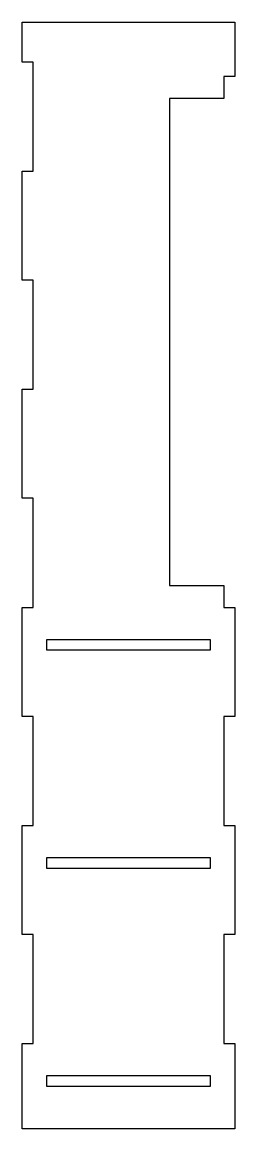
# Model space of a CAD drawing. Header units: millimetres. Extents: x -29 to 10, y -144 to 59.
import ezdxf

# ---------------------------------------------------------------- set-up
doc = ezdxf.new("R2010")
doc.units = ezdxf.units.MM

msp = doc.modelspace()

# ---------------------------------------------------------------- linework, layer by layer
at = {"color": 7, "linetype": 'Continuous', "lineweight": 25}
for p, q in [((-29, 51.66), (-29, 59)), ((-29, 59), (10, 59)), ((10, 59), (10, 49)), ((-27, 51.66), (-29, 51.66)), ((-27, 31.66), (-27, 51.66)), ((10, 49), (8, 49)), ((8, 49), (8, 45)), ((8, 45), (-2, 45)), ((-2, 45), (-2, -44.34)), ((-29, 11.66), (-29, 31.66)), ((-29, 31.66), (-27, 31.66)), ((-27, 11.66), (-29, 11.66)), ((-27, -8.34), (-27, 11.66)), ((-29, -28.34), (-29, -8.34)), ((-29, -8.34), (-27, -8.34)), ((-27, -28.34), (-29, -28.34)), ((-27, -48.34), (-27, -28.34)), ((-2, -44.34), (8, -44.34)), ((8, -44.34), (8, -48.34)), ((-29, -68.34), (-29, -48.34)), ((-29, -48.34), (-27, -48.34)), ((8, -48.34), (10, -48.34)), ((10, -48.34), (10, -68.34)), ((-24.5, -56.22), (-24.5, -54.22)), ((-24.5, -54.22), (5.5, -54.22)), ((5.5, -54.22), (5.5, -56.22)), ((5.5, -56.22), (-24.5, -56.22)), ((-27, -68.34), (-29, -68.34)), ((-27, -88.34), (-27, -68.34)), ((10, -68.34), (8, -68.34)), ((8, -68.34), (8, -88.34)), ((-29, -108.34), (-29, -88.34)), ((-29, -88.34), (-27, -88.34)), ((8, -88.34), (10, -88.34)), ((10, -88.34), (10, -108.34)), ((-24.5, -96.22), (-24.5, -94.22)), ((-24.5, -94.22), (5.5, -94.22)), ((5.5, -94.22), (5.5, -96.22)), ((5.5, -96.22), (-24.5, -96.22)), ((-27, -108.34), (-29, -108.34)), ((-27, -128.34), (-27, -108.34)), ((10, -108.34), (8, -108.34)), ((8, -108.34), (8, -128.34)), ((-29, -144), (-29, -128.34)), ((-29, -128.34), (-27, -128.34)), ((8, -128.34), (10, -128.34)), ((10, -128.34), (10, -144)), ((-24.5, -134.22), (5.5, -134.22)), ((-24.5, -136.22), (-24.5, -134.22)), ((5.5, -134.22), (5.5, -136.22)), ((5.5, -136.22), (-24.5, -136.22)), ((10, -144), (-29, -144))]:
    msp.add_line(p, q, dxfattribs=at)

doc.saveas('drawing.dxf')
